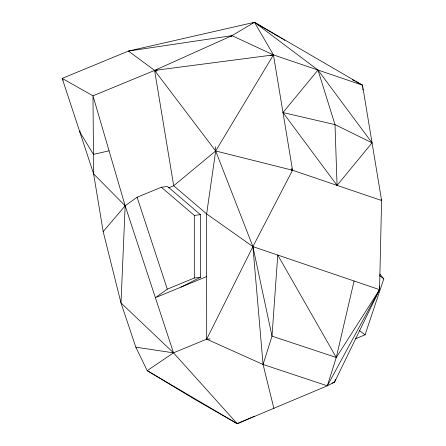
<?xml version="1.0" encoding="UTF-8"?>
<svg xmlns="http://www.w3.org/2000/svg" width="446" height="446" viewBox="0 0 446 446"><rect width="100%" height="100%" fill="white"/><g stroke="black" fill="none" stroke-linecap="round" stroke-linejoin="round"><path stroke-width="0.67" d="M215.284 146.829L215.669 150.971L206.643 213.918L206.693 339.15L263.068 364.471L327.336 385.818L334.572 382.122L379.557 289.66L381.592 200.51L362.498 85.175L254.471 22.3L128.437 51.067L62.189 78.39L93.632 173.923L103.182 231.591L121 302.957L135.824 347.183L147.213 370.648L193.899 398.835L237.222 423.7L327.336 385.818L379.557 289.66L379.323 286.209M80.085 130.812L79.879 132.127L93.47 154.4L109.069 150.809M327.336 385.818L336.278 357.486L354.079 281.002M273.928 408.558L263.068 364.471L272.01 336.139L277.758 255.056L336.278 357.486L379.557 289.66L252.91 246.61L206.643 213.918L173.7 185.759L154.606 70.418L128.437 51.067L231.976 35.652L254.471 22.3L279.497 37.202M335.453 379.485L334.572 382.122L332.014 383.175M355.546 338.737L365.084 334.807L383.811 278.811L379.763 274.045M251.193 417.623L237.222 423.7L147.213 370.648L173.516 352.836L206.693 339.15L252.91 246.61L292.543 170.244L273.448 54.903L254.471 22.3L252.536 23.097M168.588 187.866L173.7 185.759L215.669 150.971L273.448 54.903L362.498 85.175L362.693 87.243M231.095 36.728L231.976 35.652L273.448 54.903L270.025 55.443M337.065 185.374L335.007 124.618L317.97 70.039L372.042 142.843L337.065 185.374L282.998 112.57L317.97 70.039L254.471 22.3M103.182 231.591L125.159 205.779L137.084 197.249L161.352 187.236L167.523 186.5L200.471 214.66L200.494 277.278L181.026 287.113M200.494 277.278L194.322 278.014L167.306 289.159L155.381 297.688L206.671 276.537M231.976 35.652L154.606 70.418L92.985 95.834L62.189 78.39L63.12 80.263M252.464 417.071L254.371 416.241M273.448 54.903L154.606 70.418L215.669 150.971L252.91 246.61L272.01 336.139L336.278 357.486M291.16 170.422L292.543 170.244L381.592 200.51L381.023 199.245M161.352 187.236L194.3 215.401L200.471 214.66M157.36 70.15L154.606 70.418L156.295 71.644M206.693 339.15L210.166 338.988M135.824 347.183L173.516 352.836L237.222 423.7M282.998 112.57L335.007 124.618L372.042 142.843M215.669 150.971L292.543 170.244L291.232 168.616M352.301 79.672L354.698 80.966M355.897 81.612L362.498 85.175M280.69 37.91L282.48 38.975M283.673 39.683L284.86 40.391M291.416 169.424L292.543 170.244M379.524 275.656L383.811 278.811M359.192 330.464L365.084 334.807M137.084 197.249L167.306 289.159M362.821 88.626L362.949 90.008M252.91 246.61L263.068 364.471M194.3 215.401L194.322 278.014M125.159 205.779L121 302.957L173.516 352.836L125.159 205.779L92.985 95.834L93.632 173.923L125.159 205.779"/></g></svg>
